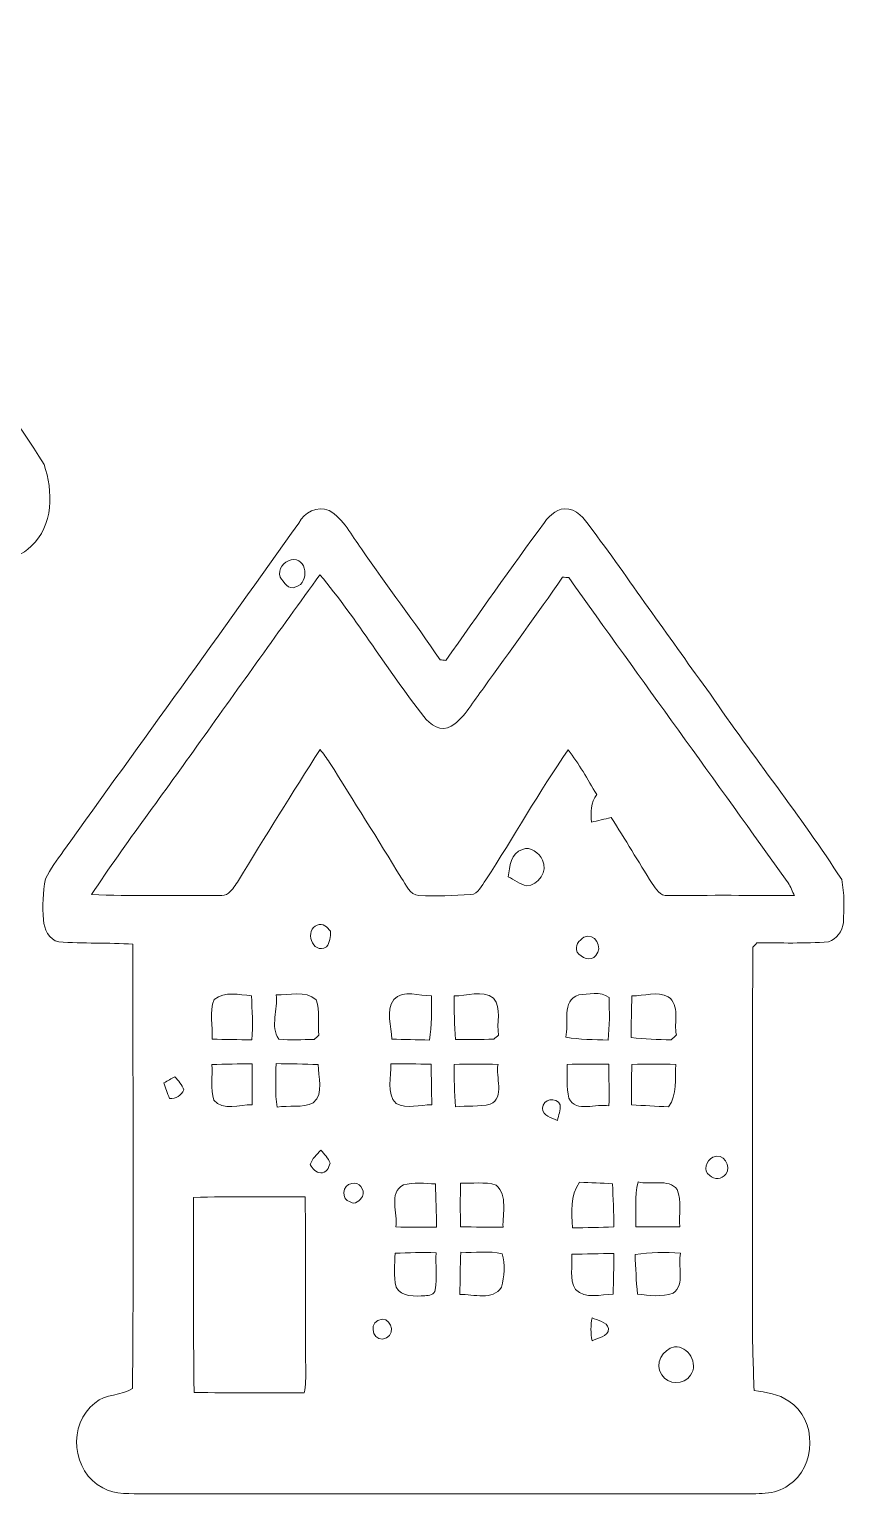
# Model space of a CAD drawing. Header units: centimetres. Extents: x -16.3 to 16.3, y -12.8 to 12.8.
# Drawn here: x 2.02 to 16.27, y -12.82 to 12.8 of the extents above; entities that cross this region are included whole.
import ezdxf

# ---------------------------------------------------------------- set-up
doc = ezdxf.new("R2010")
doc.units = ezdxf.units.CM
doc.header["$MEASUREMENT"] = 0
doc.layers.add('Layer 1', color=7, linetype='Continuous')

msp = doc.modelspace()

# ---------------------------------------------------------------- linework, layer by layer
at = {"layer": 'Layer 1', "color": 251, "lineweight": 9}
for points, knots in [([(-11.70433, 12.76209), (-11.23655, 12.80442), (-10.76383, 12.80371), (-10.29534, 12.76702), (-10.29534, 12.76702), (-9.88647, 12.70599), (-9.56368, 12.33064), (-9.52417, 11.92494), (-9.52417, 11.92494), (-9.48183, 11.412), (-9.509, 10.89624), (-9.50441, 10.38224), (-9.50441, 10.38224), (-9.03732, 10.35755), (-8.55684, 10.2997), (-8.09506, 10.39812), (-8.09506, 10.39812), (-8.07072, 10.72232), (-8.15504, 11.07016), (-8.03014, 11.38025), (-8.03014, 11.38025), (-7.86294, 11.78066), (-7.32918, 11.95458), (-6.95559, 11.73621), (-6.95559, 11.73621), (-6.85117, 11.6593), (-6.76262, 11.56335), (-6.67196, 11.47092), (-6.67196, 11.47092), (-6.46453, 11.66424), (-6.21546, 11.87344), (-5.90996, 11.83075), (-5.90996, 11.83075), (-5.64185, 11.80817), (-5.45911, 11.61027), (-5.2732, 11.44234), (-5.2732, 11.44234), (-5.14302, 11.57322), (-5.02378, 11.73021), (-4.84209, 11.79089), (-4.84209, 11.79089), (-4.5306, 11.89637), (-4.16088, 11.77995), (-3.96932, 11.51149), (-3.96932, 11.51149), (-3.74179, 11.16682), (-3.86138, 10.73361), (-3.78518, 10.34803), (-3.78518, 10.34803), (-3.02318, 10.34591), (-2.26118, 10.35685), (-1.49918, 10.36425), (-1.49918, 10.36425), (-0.74176, 9.38424), (-0.0242, 8.37388), (0.72933, 7.39069), (0.72933, 7.39069), (1.24191, 6.65903), (1.812, 5.96512), (2.27414, 5.19959), (2.27414, 5.19959), (2.43642, 4.73639), (2.43889, 4.12609), (2.05189, 3.76872), (2.05189, 3.76872), (1.74956, 3.47556), (1.31212, 3.54541), (0.935, 3.4618), (0.935, 3.4618), (0.94205, -0.94227), (0.93323, -5.34601), (0.93958, -9.75009), (0.93958, -9.75009), (1.07576, -9.81993), (1.23168, -9.87673), (1.322, -10.00832), (1.322, -10.00832), (1.51743, -10.28031), (1.44406, -10.71423), (1.1442, -10.88215), (1.1442, -10.88215), (0.91171, -10.97599), (0.65313, -10.94706), (0.40865, -10.95976), (0.40865, -10.95976), (-4.58951, -10.95024), (-9.58802, -10.96258), (-14.58582, -10.95376), (-14.58582, -10.95376), (-14.93613, -10.99327), (-15.32666, -10.73927), (-15.28997, -10.35686), (-15.28997, -10.35686), (-15.3256, -10.06371), (-15.06207, -9.87285), (-14.83524, -9.74973), (-14.83524, -9.74973), (-14.82606, -5.6367), (-14.83559, -1.52331), (-14.83065, 2.59009), (-14.83065, 2.59009), (-14.83453, 2.89101), (-14.8236, 3.19299), (-14.85288, 3.49285), (-14.85288, 3.49285), (-15.17108, 3.51578), (-15.51433, 3.49673), (-15.79973, 3.66642), (-15.79973, 3.66642), (-16.03927, 3.84245), (-16.24176, 4.11444), (-16.23541, 4.42454), (-16.23541, 4.42454), (-16.25129, 4.70746), (-16.3035, 5.02285), (-16.14616, 5.27932), (-16.14616, 5.27932), (-15.3009, 6.70101), (-14.44965, 8.11953), (-13.58676, 9.53029), (-13.58676, 9.53029), (-13.41919, 9.79311), (-13.28443, 10.07992), (-13.07523, 10.31345), (-13.07523, 10.31345), (-12.89637, 10.34909), (-12.71187, 10.35191), (-12.53371, 10.39176), (-12.53371, 10.39176), (-12.36826, 10.4274), (-12.5256, 10.67611), (-12.46492, 10.77383), (-12.46492, 10.77383), (-12.44093, 11.20457), (-12.55418, 11.64237), (-12.45505, 12.06817), (-12.45505, 12.06817), (-12.36932, 12.42095), (-12.06064, 12.70247), (-11.70433, 12.76209), (-11.70433, 12.76209), (-11.70433, 12.76209), (-11.70433, 12.76209), (-11.70433, 12.76209)], [0, 0, 0, 0, 0.02702703, 0.02702703, 0.02702703, 0.02702703, 0.05405405, 0.05405405, 0.05405405, 0.05405405, 0.08108108, 0.08108108, 0.08108108, 0.08108108, 0.10810811, 0.10810811, 0.10810811, 0.10810811, 0.13513514, 0.13513514, 0.13513514, 0.13513514, 0.16216216, 0.16216216, 0.16216216, 0.16216216, 0.18918919, 0.18918919, 0.18918919, 0.18918919, 0.21621622, 0.21621622, 0.21621622, 0.21621622, 0.24324324, 0.24324324, 0.24324324, 0.24324324, 0.27027027, 0.27027027, 0.27027027, 0.27027027, 0.2972973, 0.2972973, 0.2972973, 0.2972973, 0.32432432, 0.32432432, 0.32432432, 0.32432432, 0.35135135, 0.35135135, 0.35135135, 0.35135135, 0.37837838, 0.37837838, 0.37837838, 0.37837838, 0.40540541, 0.40540541, 0.40540541, 0.40540541, 0.43243243, 0.43243243, 0.43243243, 0.43243243, 0.45945946, 0.45945946, 0.45945946, 0.45945946, 0.48648649, 0.48648649, 0.48648649, 0.48648649, 0.51351351, 0.51351351, 0.51351351, 0.51351351, 0.54054054, 0.54054054, 0.54054054, 0.54054054, 0.56756757, 0.56756757, 0.56756757, 0.56756757, 0.59459459, 0.59459459, 0.59459459, 0.59459459, 0.62162162, 0.62162162, 0.62162162, 0.62162162, 0.64864865, 0.64864865, 0.64864865, 0.64864865, 0.67567568, 0.67567568, 0.67567568, 0.67567568, 0.7027027, 0.7027027, 0.7027027, 0.7027027, 0.72972973, 0.72972973, 0.72972973, 0.72972973, 0.75675676, 0.75675676, 0.75675676, 0.75675676, 0.78378378, 0.78378378, 0.78378378, 0.78378378, 0.81081081, 0.81081081, 0.81081081, 0.81081081, 0.83783784, 0.83783784, 0.83783784, 0.83783784, 0.86486486, 0.86486486, 0.86486486, 0.86486486, 0.89189189, 0.89189189, 0.89189189, 0.89189189, 0.91891892, 0.91891892, 0.91891892, 0.91891892, 0.94594595, 0.94594595, 0.94594595, 0.94594595, 1, 1, 1, 1]), ([(6.7262, 4.17583), (6.82427, 4.35998), (7.05075, 4.48627), (7.25678, 4.3956), (7.25678, 4.3956), (7.51818, 4.24638), (7.64624, 3.9564), (7.8244, 3.72674), (7.8244, 3.72674), (8.26747, 3.06846), (8.75573, 2.44228), (9.19811, 1.78364), (9.19811, 1.78364), (9.22316, 1.78152), (9.27361, 1.77694), (9.299, 1.77447), (9.299, 1.77447), (9.86874, 2.58092), (10.43566, 3.38913), (11.02021, 4.185), (11.02021, 4.185), (11.12075, 4.31694), (11.25975, 4.4577), (11.44636, 4.41889), (11.44636, 4.41889), (11.6478, 4.38573), (11.75575, 4.18112), (11.8757, 4.03824), (11.8757, 4.03824), (12.56573, 3.09174), (13.23389, 2.12901), (13.92322, 1.1818), (13.92322, 1.1818), (14.67005, 0.08925), (15.50225, -0.94474), (16.21839, -2.05777), (16.21839, -2.05777), (16.2706, -2.30189), (16.2572, -2.55871), (16.24732, -2.80777), (16.24732, -2.80777), (16.22791, -2.95065), (16.13337, -3.10587), (15.98767, -3.14185), (15.98767, -3.14185), (15.57175, -3.17925), (15.15371, -3.15914), (14.73743, -3.16408), (14.73743, -3.16408), (14.71309, -3.18877), (14.6891, -3.21382), (14.66546, -3.23922), (14.66546, -3.23922), (14.65347, -5.41162), (14.66476, -7.58438), (14.65946, -9.75714), (14.65946, -9.75714), (14.65382, -10.16742), (14.67569, -10.5777), (14.68663, -10.98798), (14.68663, -10.98798), (14.89441, -11.02044), (15.11702, -11.04337), (15.29305, -11.17284), (15.29305, -11.17284), (15.7947, -11.49457), (15.77883, -12.31937), (15.28741, -12.64145), (15.28741, -12.64145), (15.04611, -12.82454), (14.73108, -12.78186), (14.44921, -12.79421), (14.44921, -12.79421), (10.97999, -12.78927), (7.51078, -12.78891), (4.04156, -12.79421), (4.04156, -12.79421), (3.79356, -12.77727), (3.52192, -12.82384), (3.29967, -12.68696), (3.29967, -12.68696), (2.76203, -12.41673), (2.67948, -11.56936), (3.16314, -11.20565), (3.16314, -11.20565), (3.34553, -11.03631), (3.62599, -11.08535), (3.82143, -10.95129), (3.82143, -10.95129), (3.84295, -8.36296), (3.82495, -5.77393), (3.82919, -3.1856), (3.82919, -3.1856), (3.39633, -3.15773), (2.96241, -3.17572), (2.53026, -3.14644), (2.53026, -3.14644), (2.36444, -3.10552), (2.26991, -2.92101), (2.26638, -2.7605), (2.26638, -2.7605), (2.24204, -2.52237), (2.25545, -2.27896), (2.29919, -2.04401), (2.29919, -2.04401), (2.38667, -1.87078), (2.50098, -1.71381), (2.61351, -1.55647), (2.61351, -1.55647), (3.98476, 0.35383), (5.36871, 2.25531), (6.7262, 4.17583), (6.7262, 4.17583), (6.7262, 4.17583), (6.7262, 4.17583), (6.7262, 4.17583)], [0, 0, 0, 0, 0.03333333, 0.03333333, 0.03333333, 0.03333333, 0.06666667, 0.06666667, 0.06666667, 0.06666667, 0.1, 0.1, 0.1, 0.1, 0.13333333, 0.13333333, 0.13333333, 0.13333333, 0.16666667, 0.16666667, 0.16666667, 0.16666667, 0.2, 0.2, 0.2, 0.2, 0.23333333, 0.23333333, 0.23333333, 0.23333333, 0.26666667, 0.26666667, 0.26666667, 0.26666667, 0.3, 0.3, 0.3, 0.3, 0.33333333, 0.33333333, 0.33333333, 0.33333333, 0.36666667, 0.36666667, 0.36666667, 0.36666667, 0.4, 0.4, 0.4, 0.4, 0.43333333, 0.43333333, 0.43333333, 0.43333333, 0.46666667, 0.46666667, 0.46666667, 0.46666667, 0.5, 0.5, 0.5, 0.5, 0.53333333, 0.53333333, 0.53333333, 0.53333333, 0.56666667, 0.56666667, 0.56666667, 0.56666667, 0.6, 0.6, 0.6, 0.6, 0.63333333, 0.63333333, 0.63333333, 0.63333333, 0.66666667, 0.66666667, 0.66666667, 0.66666667, 0.7, 0.7, 0.7, 0.7, 0.73333333, 0.73333333, 0.73333333, 0.73333333, 0.76666667, 0.76666667, 0.76666667, 0.76666667, 0.8, 0.8, 0.8, 0.8, 0.83333333, 0.83333333, 0.83333333, 0.83333333, 0.86666667, 0.86666667, 0.86666667, 0.86666667, 0.9, 0.9, 0.9, 0.9, 0.93333333, 0.93333333, 0.93333333, 0.93333333, 1, 1, 1, 1]), ([(6.59391, 3.5313), (6.46161, 3.50202), (6.36213, 3.37291), (6.39988, 3.22932), (6.39988, 3.22932), (6.4655, 3.14042), (6.54593, 2.99826), (6.67681, 3.05929), (6.67681, 3.05929), (6.9227, 3.12843), (6.87436, 3.58881), (6.59391, 3.5313), (6.59391, 3.5313), (6.59391, 3.5313), (6.59391, 3.5313), (6.59391, 3.5313)], [0, 0, 0, 0, 0.2, 0.2, 0.2, 0.2, 0.4, 0.4, 0.4, 0.4, 0.6, 0.6, 0.6, 0.6, 1, 1, 1, 1]), ([(7.09591, 3.27166), (6.39635, 2.30222), (5.70067, 1.33032), (5.00605, 0.35701), (5.00605, 0.35701), (4.37388, -0.53517), (3.70995, -1.40619), (3.10458, -2.31706), (3.10458, -2.31706), (3.7925, -2.35057), (4.48218, -2.32235), (5.17115, -2.33717), (5.17115, -2.33717), (5.27346, -2.32023), (5.40998, -2.3668), (5.501, -2.29131), (5.501, -2.29131), (5.57085, -2.22991), (5.62271, -2.1509), (5.67245, -2.07294), (5.67245, -2.07294), (6.13918, -1.30387), (6.6179, -0.54222), (7.09944, 0.21731), (7.09944, 0.21731), (7.158, 0.14499), (7.21409, 0.0702), (7.26489, -0.00812), (7.26489, -0.00812), (7.68434, -0.68192), (8.11155, -1.3508), (8.52148, -2.0306), (8.52148, -2.0306), (8.60509, -2.14102), (8.6633, -2.32835), (8.82911, -2.33646), (8.82911, -2.33646), (9.13038, -2.34599), (9.43306, -2.33752), (9.73433, -2.31847), (9.73433, -2.31847), (9.8758, -2.31671), (9.91848, -2.15019), (9.99821, -2.06306), (9.99821, -2.06306), (10.48505, -1.30881), (10.92849, -0.5267), (11.43649, 0.21413), (11.43649, 0.21413), (11.62311, -0.03316), (11.77833, -0.30198), (11.93531, -0.56833), (11.93531, -0.56833), (11.82878, -0.7098), (11.82842, -0.88477), (11.84395, -1.0534), (11.84395, -1.0534), (11.95613, -1.02659), (12.07431, -1.00083), (12.1872, -0.97191), (12.1872, -0.97191), (12.4352, -1.35221), (12.66415, -1.74415), (12.90651, -2.12762), (12.90651, -2.12762), (12.97495, -2.21828), (13.04515, -2.34493), (13.17603, -2.33717), (13.17603, -2.33717), (13.9144, -2.32764), (14.65311, -2.33187), (15.39148, -2.33752), (15.39148, -2.33752), (15.35902, -2.26097), (15.32692, -2.18371), (15.28176, -2.1142), (15.28176, -2.1142), (14.00859, -0.33197), (12.71883, 1.43827), (11.44813, 3.22227), (11.44813, 3.22227), (11.42132, 3.22439), (11.3677, 3.22827), (11.34053, 3.23003), (11.34053, 3.23003), (10.89109, 2.57704), (10.41766, 1.94098), (9.96046, 1.29328), (9.96046, 1.29328), (9.77914, 1.06574), (9.6412, 0.79022), (9.39425, 0.62336), (9.39425, 0.62336), (9.22316, 0.51505), (9.01502, 0.65158), (8.91448, 0.7941), (8.91448, 0.7941), (8.27842, 1.59737), (7.75596, 2.48708), (7.09591, 3.27166), (7.09591, 3.27166), (7.09591, 3.27166), (7.09591, 3.27166), (7.09591, 3.27166)], [0, 0, 0, 0, 0.03703704, 0.03703704, 0.03703704, 0.03703704, 0.07407407, 0.07407407, 0.07407407, 0.07407407, 0.11111111, 0.11111111, 0.11111111, 0.11111111, 0.14814815, 0.14814815, 0.14814815, 0.14814815, 0.18518519, 0.18518519, 0.18518519, 0.18518519, 0.22222222, 0.22222222, 0.22222222, 0.22222222, 0.25925926, 0.25925926, 0.25925926, 0.25925926, 0.2962963, 0.2962963, 0.2962963, 0.2962963, 0.33333333, 0.33333333, 0.33333333, 0.33333333, 0.37037037, 0.37037037, 0.37037037, 0.37037037, 0.40740741, 0.40740741, 0.40740741, 0.40740741, 0.44444444, 0.44444444, 0.44444444, 0.44444444, 0.48148148, 0.48148148, 0.48148148, 0.48148148, 0.51851852, 0.51851852, 0.51851852, 0.51851852, 0.55555556, 0.55555556, 0.55555556, 0.55555556, 0.59259259, 0.59259259, 0.59259259, 0.59259259, 0.62962963, 0.62962963, 0.62962963, 0.62962963, 0.66666667, 0.66666667, 0.66666667, 0.66666667, 0.7037037, 0.7037037, 0.7037037, 0.7037037, 0.74074074, 0.74074074, 0.74074074, 0.74074074, 0.77777778, 0.77777778, 0.77777778, 0.77777778, 0.81481481, 0.81481481, 0.81481481, 0.81481481, 0.85185185, 0.85185185, 0.85185185, 0.85185185, 0.88888889, 0.88888889, 0.88888889, 0.88888889, 0.92592593, 0.92592593, 0.92592593, 0.92592593, 1, 1, 1, 1]), ([(10.63674, -1.53107), (10.43001, -1.58504), (10.41696, -1.83552), (10.38662, -2.00591), (10.38662, -2.00591), (10.49386, -2.05777), (10.59088, -2.14314), (10.71047, -2.16748), (10.71047, -2.16748), (10.91826, -2.16184), (11.08477, -1.90572), (10.99058, -1.71592), (10.99058, -1.71592), (10.92284, -1.59492), (10.78455, -1.46404), (10.63674, -1.53107), (10.63674, -1.53107), (10.63674, -1.53107), (10.63674, -1.53107), (10.63674, -1.53107)], [0, 0, 0, 0, 0.16666667, 0.16666667, 0.16666667, 0.16666667, 0.33333333, 0.33333333, 0.33333333, 0.33333333, 0.5, 0.5, 0.5, 0.5, 0.66666667, 0.66666667, 0.66666667, 0.66666667, 1, 1, 1, 1]), ([(7.05146, -2.85152), (6.82603, -2.92137), (6.95445, -3.38104), (7.21374, -3.23357), (7.21374, -3.23357), (7.26983, -3.15596), (7.28711, -3.05401), (7.28112, -2.96052), (7.28112, -2.96052), (7.23173, -2.8875), (7.1453, -2.81201), (7.05146, -2.85152), (7.05146, -2.85152), (7.05146, -2.85152), (7.05146, -2.85152), (7.05146, -2.85152)], [0, 0, 0, 0, 0.2, 0.2, 0.2, 0.2, 0.4, 0.4, 0.4, 0.4, 0.6, 0.6, 0.6, 0.6, 1, 1, 1, 1]), ([(11.71024, -3.0653), (11.62558, -3.11892), (11.5462, -3.21135), (11.59488, -3.32671), (11.59488, -3.32671), (11.66615, -3.41737), (11.8383, -3.50451), (11.91944, -3.38174), (11.91944, -3.38174), (12.05738, -3.25333), (11.90039, -2.96511), (11.71024, -3.0653), (11.71024, -3.0653), (11.71024, -3.0653), (11.71024, -3.0653), (11.71024, -3.0653)], [0, 0, 0, 0, 0.2, 0.2, 0.2, 0.2, 0.4, 0.4, 0.4, 0.4, 0.6, 0.6, 0.6, 0.6, 1, 1, 1, 1]), ([(5.24771, -4.15431), (5.15634, -4.36987), (5.23077, -4.61823), (5.21208, -4.84505), (5.21208, -4.84505), (5.44244, -4.85318), (5.6728, -4.85387), (5.90423, -4.85847), (5.90423, -4.85847), (5.93774, -4.602), (5.90528, -4.34235), (5.90211, -4.08553), (5.90211, -4.08553), (5.68233, -4.06966), (5.43856, -4.00228), (5.24771, -4.15431), (5.24771, -4.15431), (5.24771, -4.15431), (5.24771, -4.15431), (5.24771, -4.15431)], [0, 0, 0, 0, 0.16666667, 0.16666667, 0.16666667, 0.16666667, 0.33333333, 0.33333333, 0.33333333, 0.33333333, 0.5, 0.5, 0.5, 0.5, 0.66666667, 0.66666667, 0.66666667, 0.66666667, 1, 1, 1, 1]), ([(6.33497, -4.07177), (6.36778, -4.32013), (6.2242, -4.62245), (6.3766, -4.84401), (6.3766, -4.84401), (6.5805, -4.87258), (6.78829, -4.84859), (6.99431, -4.85424), (6.99431, -4.85424), (7.02288, -4.82742), (7.05146, -4.80097), (7.08074, -4.7745), (7.08074, -4.7745), (7.05569, -4.57237), (7.10579, -4.35117), (7.02994, -4.15856), (7.02994, -4.15856), (6.84579, -3.98217), (6.5551, -4.088), (6.33497, -4.07177), (6.33497, -4.07177), (6.33497, -4.07177), (6.33497, -4.07177), (6.33497, -4.07177)], [0, 0, 0, 0, 0.14285714, 0.14285714, 0.14285714, 0.14285714, 0.28571429, 0.28571429, 0.28571429, 0.28571429, 0.42857143, 0.42857143, 0.42857143, 0.42857143, 0.57142857, 0.57142857, 0.57142857, 0.57142857, 0.71428571, 0.71428571, 0.71428571, 0.71428571, 1, 1, 1, 1]), ([(8.38813, -4.15468), (8.24385, -4.35576), (8.35074, -4.61964), (8.35533, -4.84401), (8.35533, -4.84401), (8.57334, -4.85176), (8.79135, -4.85528), (9.01043, -4.86094), (9.01043, -4.86094), (9.06441, -4.60659), (9.04007, -4.34341), (9.04642, -4.08589), (9.04642, -4.08589), (8.83898, -4.09435), (8.55535, -3.97052), (8.38813, -4.15468), (8.38813, -4.15468), (8.38813, -4.15468), (8.38813, -4.15468), (8.38813, -4.15468)], [0, 0, 0, 0, 0.16666667, 0.16666667, 0.16666667, 0.16666667, 0.33333333, 0.33333333, 0.33333333, 0.33333333, 0.5, 0.5, 0.5, 0.5, 0.66666667, 0.66666667, 0.66666667, 0.66666667, 1, 1, 1, 1]), ([(9.44399, -4.08906), (9.43976, -4.34411), (9.45035, -4.59882), (9.46587, -4.85387), (9.46587, -4.85387), (9.68883, -4.85318), (9.91108, -4.85), (10.13474, -4.84753), (10.13474, -4.84753), (10.1633, -4.82354), (10.19188, -4.79956), (10.22117, -4.77591), (10.22117, -4.77591), (10.17636, -4.56954), (10.28326, -4.30037), (10.12945, -4.12892), (10.12945, -4.12892), (9.93506, -3.97406), (9.66201, -4.10176), (9.44399, -4.08906), (9.44399, -4.08906), (9.44399, -4.08906), (9.44399, -4.08906), (9.44399, -4.08906)], [0, 0, 0, 0, 0.14285714, 0.14285714, 0.14285714, 0.14285714, 0.28571429, 0.28571429, 0.28571429, 0.28571429, 0.42857143, 0.42857143, 0.42857143, 0.42857143, 0.57142857, 0.57142857, 0.57142857, 0.57142857, 0.71428571, 0.71428571, 0.71428571, 0.71428571, 1, 1, 1, 1]), ([(11.62134, -4.07213), (11.31654, -4.16738), (11.45025, -4.58119), (11.39627, -4.8112), (11.39627, -4.8112), (11.63933, -4.85424), (11.88698, -4.85071), (12.13322, -4.86341), (12.13322, -4.86341), (12.1618, -4.61539), (12.16074, -4.36423), (12.15121, -4.11586), (12.15121, -4.11586), (12.00093, -4.00581), (11.78962, -4.05871), (11.62134, -4.07213), (11.62134, -4.07213), (11.62134, -4.07213), (11.62134, -4.07213), (11.62134, -4.07213)], [0, 0, 0, 0, 0.16666667, 0.16666667, 0.16666667, 0.16666667, 0.33333333, 0.33333333, 0.33333333, 0.33333333, 0.5, 0.5, 0.5, 0.5, 0.66666667, 0.66666667, 0.66666667, 0.66666667, 1, 1, 1, 1]), ([(12.55232, -4.08834), (12.54209, -4.33036), (12.54068, -4.57166), (12.53715, -4.81437), (12.53715, -4.81437), (12.76858, -4.85), (13.00317, -4.84859), (13.23742, -4.85882), (13.23742, -4.85882), (13.26705, -4.82919), (13.29739, -4.79991), (13.32808, -4.77063), (13.32808, -4.77063), (13.28081, -4.55861), (13.39652, -4.25134), (13.18768, -4.10387), (13.18768, -4.10387), (12.99365, -4.00015), (12.75799, -4.09576), (12.55232, -4.08834), (12.55232, -4.08834), (12.55232, -4.08834), (12.55232, -4.08834), (12.55232, -4.08834)], [0, 0, 0, 0, 0.14285714, 0.14285714, 0.14285714, 0.14285714, 0.28571429, 0.28571429, 0.28571429, 0.28571429, 0.42857143, 0.42857143, 0.42857143, 0.42857143, 0.57142857, 0.57142857, 0.57142857, 0.57142857, 0.71428571, 0.71428571, 0.71428571, 0.71428571, 1, 1, 1, 1]), ([(5.20961, -5.28886), (5.22195, -5.49382), (5.17997, -5.7136), (5.24277, -5.91186), (5.24277, -5.91186), (5.40293, -6.10907), (5.69503, -5.98207), (5.91093, -5.99406), (5.91093, -5.99406), (5.91128, -5.75417), (5.91163, -5.51464), (5.91199, -5.2751), (5.91199, -5.2751), (5.67774, -5.27792), (5.44315, -5.28215), (5.20961, -5.28886), (5.20961, -5.28886), (5.20961, -5.28886), (5.20961, -5.28886), (5.20961, -5.28886)], [0, 0, 0, 0, 0.16666667, 0.16666667, 0.16666667, 0.16666667, 0.33333333, 0.33333333, 0.33333333, 0.33333333, 0.5, 0.5, 0.5, 0.5, 0.66666667, 0.66666667, 0.66666667, 0.66666667, 1, 1, 1, 1]), ([(6.32968, -5.27369), (6.33144, -5.52663), (6.30604, -5.7831), (6.34837, -6.03463), (6.34837, -6.03463), (6.55193, -5.99441), (6.79076, -6.06003), (6.97985, -5.95702), (6.97985, -5.95702), (7.17881, -5.79721), (7.05816, -5.49594), (7.06839, -5.28851), (7.06839, -5.28851), (6.8218, -5.2811), (6.57556, -5.27686), (6.32968, -5.27369), (6.32968, -5.27369), (6.32968, -5.27369), (6.32968, -5.27369), (6.32968, -5.27369)], [0, 0, 0, 0, 0.16666667, 0.16666667, 0.16666667, 0.16666667, 0.33333333, 0.33333333, 0.33333333, 0.33333333, 0.5, 0.5, 0.5, 0.5, 0.66666667, 0.66666667, 0.66666667, 0.66666667, 1, 1, 1, 1]), ([(8.33839, -5.27545), (8.34439, -5.49947), (8.25337, -5.78945), (8.42799, -5.97113), (8.42799, -5.97113), (8.61849, -6.07308), (8.84675, -5.99018), (9.05277, -5.99265), (9.05277, -5.99265), (9.0503, -5.75664), (9.04501, -5.51993), (9.03936, -5.28462), (9.03936, -5.28462), (8.80582, -5.27616), (8.57157, -5.27722), (8.33839, -5.27545), (8.33839, -5.27545), (8.33839, -5.27545), (8.33839, -5.27545), (8.33839, -5.27545)], [0, 0, 0, 0, 0.16666667, 0.16666667, 0.16666667, 0.16666667, 0.33333333, 0.33333333, 0.33333333, 0.33333333, 0.5, 0.5, 0.5, 0.5, 0.66666667, 0.66666667, 0.66666667, 0.66666667, 1, 1, 1, 1]), ([(9.44435, -5.28709), (9.44188, -5.53369), (9.4514, -5.77992), (9.46658, -6.02652), (9.46658, -6.02652), (9.66766, -6.00888), (9.87791, -6.03181), (10.07582, -5.98207), (10.07582, -5.98207), (10.33616, -5.86283), (10.16225, -5.50088), (10.21058, -5.28639), (10.21058, -5.28639), (9.95482, -5.28145), (9.69941, -5.28145), (9.44435, -5.28709), (9.44435, -5.28709), (9.44435, -5.28709), (9.44435, -5.28709), (9.44435, -5.28709)], [0, 0, 0, 0, 0.16666667, 0.16666667, 0.16666667, 0.16666667, 0.33333333, 0.33333333, 0.33333333, 0.33333333, 0.5, 0.5, 0.5, 0.5, 0.66666667, 0.66666667, 0.66666667, 0.66666667, 1, 1, 1, 1]), ([(11.41814, -5.28745), (11.42978, -5.48218), (11.39909, -5.68679), (11.45025, -5.878), (11.45025, -5.878), (11.57125, -6.1387), (11.93214, -5.96443), (12.1491, -6.01241), (12.1491, -6.01241), (12.15651, -5.76934), (12.1491, -5.52592), (12.14486, -5.28321), (12.14486, -5.28321), (11.90286, -5.27651), (11.6598, -5.28215), (11.41814, -5.28745), (11.41814, -5.28745), (11.41814, -5.28745), (11.41814, -5.28745), (11.41814, -5.28745)], [0, 0, 0, 0, 0.16666667, 0.16666667, 0.16666667, 0.16666667, 0.33333333, 0.33333333, 0.33333333, 0.33333333, 0.5, 0.5, 0.5, 0.5, 0.66666667, 0.66666667, 0.66666667, 0.66666667, 1, 1, 1, 1]), ([(12.55162, -5.28709), (12.54315, -5.52204), (12.54421, -5.75664), (12.54315, -5.9923), (12.54315, -5.9923), (12.75905, -6.00817), (12.97495, -6.01734), (13.19261, -6.03004), (13.19261, -6.03004), (13.34572, -5.81414), (13.30409, -5.53616), (13.31785, -5.28674), (13.31785, -5.28674), (13.06209, -5.28145), (12.80668, -5.28145), (12.55162, -5.28709), (12.55162, -5.28709), (12.55162, -5.28709), (12.55162, -5.28709), (12.55162, -5.28709)], [0, 0, 0, 0, 0.16666667, 0.16666667, 0.16666667, 0.16666667, 0.33333333, 0.33333333, 0.33333333, 0.33333333, 0.5, 0.5, 0.5, 0.5, 0.66666667, 0.66666667, 0.66666667, 0.66666667, 1, 1, 1, 1]), ([(4.37141, -5.60777), (4.40069, -5.69737), (4.42643, -5.79474), (4.46983, -5.88117), (4.46983, -5.88117), (4.57778, -5.89387), (4.67162, -5.82649), (4.71854, -5.73336), (4.71854, -5.73336), (4.68785, -5.64234), (4.62047, -5.57179), (4.55838, -5.50194), (4.55838, -5.50194), (4.49594, -5.53721), (4.43385, -5.57249), (4.37141, -5.60777), (4.37141, -5.60777), (4.37141, -5.60777), (4.37141, -5.60777), (4.37141, -5.60777)], [0, 0, 0, 0, 0.16666667, 0.16666667, 0.16666667, 0.16666667, 0.33333333, 0.33333333, 0.33333333, 0.33333333, 0.5, 0.5, 0.5, 0.5, 0.66666667, 0.66666667, 0.66666667, 0.66666667, 1, 1, 1, 1]), ([(10.98987, -6.05368), (10.98775, -6.19056), (11.15074, -6.22019), (11.2481, -6.2657), (11.2481, -6.2657), (11.27033, -6.17609), (11.30314, -6.08614), (11.29855, -5.99265), (11.29855, -5.99265), (11.23364, -5.84872), (10.98528, -5.8907), (10.98987, -6.05368), (10.98987, -6.05368), (10.98987, -6.05368), (10.98987, -6.05368), (10.98987, -6.05368)], [0, 0, 0, 0, 0.2, 0.2, 0.2, 0.2, 0.4, 0.4, 0.4, 0.4, 0.6, 0.6, 0.6, 0.6, 1, 1, 1, 1]), ([(6.92869, -7.03864), (6.96961, -7.10355), (7.02571, -7.18151), (7.11108, -7.18292), (7.11108, -7.18292), (7.20245, -7.19174), (7.2603, -7.09155), (7.27406, -7.01324), (7.27406, -7.01324), (7.24372, -6.92328), (7.17352, -6.85554), (7.1139, -6.78534), (7.1139, -6.78534), (7.04123, -6.86013), (6.95938, -6.93527), (6.92869, -7.03864), (6.92869, -7.03864), (6.92869, -7.03864), (6.92869, -7.03864), (6.92869, -7.03864)], [0, 0, 0, 0, 0.16666667, 0.16666667, 0.16666667, 0.16666667, 0.33333333, 0.33333333, 0.33333333, 0.33333333, 0.5, 0.5, 0.5, 0.5, 0.66666667, 0.66666667, 0.66666667, 0.66666667, 1, 1, 1, 1]), ([(13.96802, -6.91058), (13.85407, -6.96173), (13.7814, -7.15435), (13.91052, -7.22737), (13.91052, -7.22737), (13.9906, -7.30498), (14.12571, -7.29899), (14.19168, -7.20621), (14.19168, -7.20621), (14.30916, -7.07603), (14.14229, -6.8125), (13.96802, -6.91058), (13.96802, -6.91058), (13.96802, -6.91058), (13.96802, -6.91058), (13.96802, -6.91058)], [0, 0, 0, 0, 0.2, 0.2, 0.2, 0.2, 0.4, 0.4, 0.4, 0.4, 0.6, 0.6, 0.6, 0.6, 1, 1, 1, 1]), ([(7.65224, -7.36919), (7.48996, -7.38612), (7.46174, -7.65564), (7.62825, -7.69022), (7.62825, -7.69022), (7.71433, -7.74983), (7.79723, -7.6627), (7.84062, -7.59285), (7.84062, -7.59285), (7.8946, -7.47925), (7.77748, -7.32368), (7.65224, -7.36919), (7.65224, -7.36919), (7.65224, -7.36919), (7.65224, -7.36919), (7.65224, -7.36919)], [0, 0, 0, 0, 0.2, 0.2, 0.2, 0.2, 0.4, 0.4, 0.4, 0.4, 0.6, 0.6, 0.6, 0.6, 1, 1, 1, 1]), ([(8.55606, -7.39247), (8.28795, -7.52547), (8.4682, -7.89871), (8.42235, -8.1266), (8.42235, -8.1266), (8.65907, -8.13506), (8.89508, -8.13189), (9.1325, -8.13365), (9.1325, -8.13365), (9.13673, -7.88107), (9.12191, -7.62777), (9.11874, -7.37554), (9.11874, -7.37554), (8.93176, -7.36848), (8.73703, -7.34379), (8.55606, -7.39247), (8.55606, -7.39247), (8.55606, -7.39247), (8.55606, -7.39247), (8.55606, -7.39247)], [0, 0, 0, 0, 0.16666667, 0.16666667, 0.16666667, 0.16666667, 0.33333333, 0.33333333, 0.33333333, 0.33333333, 0.5, 0.5, 0.5, 0.5, 0.66666667, 0.66666667, 0.66666667, 0.66666667, 1, 1, 1, 1]), ([(9.55512, -7.36249), (9.54983, -7.61578), (9.54983, -7.86943), (9.55512, -8.12307), (9.55512, -8.12307), (9.80207, -8.12907), (10.04972, -8.13225), (10.29772, -8.13436), (10.29772, -8.13436), (10.29031, -7.88918), (10.38274, -7.58509), (10.17778, -7.39776), (10.17778, -7.39776), (9.97951, -7.32791), (9.76009, -7.37695), (9.55512, -7.36249), (9.55512, -7.36249), (9.55512, -7.36249), (9.55512, -7.36249), (9.55512, -7.36249)], [0, 0, 0, 0, 0.16666667, 0.16666667, 0.16666667, 0.16666667, 0.33333333, 0.33333333, 0.33333333, 0.33333333, 0.5, 0.5, 0.5, 0.5, 0.66666667, 0.66666667, 0.66666667, 0.66666667, 1, 1, 1, 1]), ([(11.63722, -7.34485), (11.46612, -7.57944), (11.49928, -7.87119), (11.51375, -8.14283), (11.51375, -8.14283), (11.75434, -8.14177), (11.99388, -8.13295), (12.23518, -8.12837), (12.23518, -8.12837), (12.23482, -7.87613), (12.22142, -7.62354), (12.2133, -7.37201), (12.2133, -7.37201), (12.02069, -7.36249), (11.82878, -7.35331), (11.63722, -7.34485), (11.63722, -7.34485), (11.63722, -7.34485), (11.63722, -7.34485), (11.63722, -7.34485)], [0, 0, 0, 0, 0.16666667, 0.16666667, 0.16666667, 0.16666667, 0.33333333, 0.33333333, 0.33333333, 0.33333333, 0.5, 0.5, 0.5, 0.5, 0.66666667, 0.66666667, 0.66666667, 0.66666667, 1, 1, 1, 1]), ([(12.6578, -7.33956), (12.59924, -7.59673), (12.625, -7.86272), (12.6197, -8.12483), (12.6197, -8.12483), (12.87511, -8.12907), (13.13088, -8.12907), (13.387, -8.12413), (13.387, -8.12413), (13.36936, -7.91), (13.42227, -7.67787), (13.34501, -7.47396), (13.34501, -7.47396), (13.18768, -7.27394), (12.86982, -7.39953), (12.6578, -7.33956), (12.6578, -7.33956), (12.6578, -7.33956), (12.6578, -7.33956), (12.6578, -7.33956)], [0, 0, 0, 0, 0.16666667, 0.16666667, 0.16666667, 0.16666667, 0.33333333, 0.33333333, 0.33333333, 0.33333333, 0.5, 0.5, 0.5, 0.5, 0.66666667, 0.66666667, 0.66666667, 0.66666667, 1, 1, 1, 1]), ([(4.88823, -7.61049), (4.89352, -8.74678), (4.87587, -9.88308), (4.89987, -11.01938), (4.89987, -11.01938), (5.54086, -11.03243), (6.18186, -11.02608), (6.82321, -11.02961), (6.82321, -11.02961), (6.84861, -10.89167), (6.85038, -10.74986), (6.85002, -10.61051), (6.85002, -10.61051), (6.83521, -9.60686), (6.8539, -8.60285), (6.83873, -7.59955), (6.83873, -7.59955), (6.18856, -7.60661), (5.53804, -7.59426), (4.88823, -7.61049), (4.88823, -7.61049), (4.88823, -7.61049), (4.88823, -7.61049), (4.88823, -7.61049)], [0, 0, 0, 0, 0.14285714, 0.14285714, 0.14285714, 0.14285714, 0.28571429, 0.28571429, 0.28571429, 0.28571429, 0.42857143, 0.42857143, 0.42857143, 0.42857143, 0.57142857, 0.57142857, 0.57142857, 0.57142857, 0.71428571, 0.71428571, 0.71428571, 0.71428571, 1, 1, 1, 1]), ([(8.41071, -8.58874), (8.41142, -8.78418), (8.37861, -8.98526), (8.43117, -9.17823), (8.43117, -9.17823), (8.52535, -9.35356), (8.76384, -9.34369), (8.93176, -9.32993), (8.93176, -9.32993), (9.00267, -9.32781), (9.10145, -9.31017), (9.1145, -9.2255), (9.1145, -9.2255), (9.14237, -9.01137), (9.11943, -8.79335), (9.12684, -8.57885), (9.12684, -8.57885), (8.88801, -8.56687), (8.64884, -8.57885), (8.41071, -8.58874), (8.41071, -8.58874), (8.41071, -8.58874), (8.41071, -8.58874), (8.41071, -8.58874)], [0, 0, 0, 0, 0.14285714, 0.14285714, 0.14285714, 0.14285714, 0.28571429, 0.28571429, 0.28571429, 0.28571429, 0.42857143, 0.42857143, 0.42857143, 0.42857143, 0.57142857, 0.57142857, 0.57142857, 0.57142857, 0.71428571, 0.71428571, 0.71428571, 0.71428571, 1, 1, 1, 1]), ([(9.55795, -8.5704), (9.55017, -8.81522), (9.5463, -9.0604), (9.54419, -9.30628), (9.54419, -9.30628), (9.78055, -9.30029), (10.12309, -9.42447), (10.2695, -9.17893), (10.2695, -9.17893), (10.32453, -8.99479), (10.3397, -8.78171), (10.28502, -8.59721), (10.28502, -8.59721), (10.04795, -8.539), (9.7996, -8.58556), (9.55795, -8.5704), (9.55795, -8.5704), (9.55795, -8.5704), (9.55795, -8.5704), (9.55795, -8.5704)], [0, 0, 0, 0, 0.16666667, 0.16666667, 0.16666667, 0.16666667, 0.33333333, 0.33333333, 0.33333333, 0.33333333, 0.5, 0.5, 0.5, 0.5, 0.66666667, 0.66666667, 0.66666667, 0.66666667, 1, 1, 1, 1]), ([(11.49999, -8.60603), (11.51798, -8.80852), (11.45201, -9.0403), (11.56278, -9.22127), (11.56278, -9.22127), (11.73882, -9.39096), (12.00693, -9.30947), (12.22495, -9.30206), (12.22495, -9.30206), (12.22706, -9.06533), (12.23694, -8.82934), (12.23659, -8.59297), (12.23659, -8.59297), (11.99035, -8.59474), (11.74517, -8.59827), (11.49999, -8.60603), (11.49999, -8.60603), (11.49999, -8.60603), (11.49999, -8.60603), (11.49999, -8.60603)], [0, 0, 0, 0, 0.16666667, 0.16666667, 0.16666667, 0.16666667, 0.33333333, 0.33333333, 0.33333333, 0.33333333, 0.5, 0.5, 0.5, 0.5, 0.66666667, 0.66666667, 0.66666667, 0.66666667, 1, 1, 1, 1]), ([(12.607, -8.60885), (12.61688, -8.83957), (12.62746, -9.07169), (12.64722, -9.30241), (12.64722, -9.30241), (12.85324, -9.32569), (13.07232, -9.35533), (13.2727, -9.28582), (13.2727, -9.28582), (13.4886, -9.13131), (13.34643, -8.80076), (13.40075, -8.58345), (13.40075, -8.58345), (13.13617, -8.57145), (12.86912, -8.5704), (12.607, -8.60885), (12.607, -8.60885), (12.607, -8.60885), (12.607, -8.60885), (12.607, -8.60885)], [0, 0, 0, 0, 0.16666667, 0.16666667, 0.16666667, 0.16666667, 0.33333333, 0.33333333, 0.33333333, 0.33333333, 0.5, 0.5, 0.5, 0.5, 0.66666667, 0.66666667, 0.66666667, 0.66666667, 1, 1, 1, 1]), ([(8.1105, -9.76349), (7.9334, -9.85062), (8.05264, -10.17695), (8.2636, -10.06829), (8.2636, -10.06829), (8.43999, -9.9808), (8.32146, -9.65484), (8.1105, -9.76349), (8.1105, -9.76349), (8.1105, -9.76349), (8.1105, -9.76349), (8.1105, -9.76349)], [0, 0, 0, 0, 0.25, 0.25, 0.25, 0.25, 0.5, 0.5, 0.5, 0.5, 1, 1, 1, 1]), ([(11.85488, -9.71516), (11.82807, -9.8478), (11.82807, -9.98362), (11.85488, -10.11662), (11.85488, -10.11662), (11.9399, -10.0704), (12.14451, -10.04712), (12.1424, -9.9046), (12.1424, -9.9046), (12.11558, -9.7776), (11.94096, -9.76208), (11.85488, -9.71516), (11.85488, -9.71516), (11.85488, -9.71516), (11.85488, -9.71516), (11.85488, -9.71516)], [0, 0, 0, 0, 0.2, 0.2, 0.2, 0.2, 0.4, 0.4, 0.4, 0.4, 0.6, 0.6, 0.6, 0.6, 1, 1, 1, 1]), ([(13.29598, -10.22563), (13.08361, -10.2602), (12.94179, -10.5269), (13.07232, -10.70999), (13.07232, -10.70999), (13.17533, -10.89238), (13.46496, -10.89344), (13.57503, -10.71811), (13.57503, -10.71811), (13.72355, -10.52373), (13.53516, -10.19847), (13.29598, -10.22563)], [0, 0, 0, 0, 0.25, 0.25, 0.25, 0.25, 0.5, 0.5, 0.5, 0.5, 1, 1, 1, 1])]:
    msp.add_open_spline(points, degree=3, knots=knots, dxfattribs=at)

doc.saveas('drawing.dxf')
